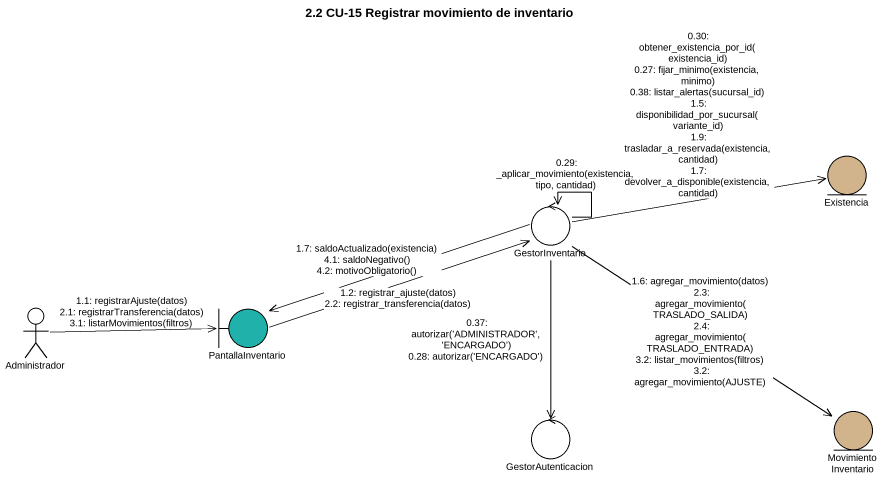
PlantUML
@startuml
title 2.2 CU-15 Registrar movimiento de inventario
entity Existencia #D2B48C
control GestorInventario
actor Administrador
boundary PantallaInventario #20B2AA
entity MovimientoInventario #D2B48C
control GestorAutenticacion
GestorInventario --> GestorInventario : 0.29: _aplicar_movimiento(existencia, tipo, cantidad)
GestorInventario -right-> Existencia : 0.30: obtener_existencia_por_id(existencia_id)\n0.27: fijar_minimo(existencia, minimo)\n0.38: listar_alertas(sucursal_id)\n1.5: disponibilidad_por_sucursal(variante_id)\n1.9: trasladar_a_reservada(existencia, cantidad)\n1.7: devolver_a_disponible(existencia, cantidad)
GestorInventario --> GestorAutenticacion : 0.37: autorizar('ADMINISTRADOR', 'ENCARGADO')\n0.28: autorizar('ENCARGADO')
Administrador -right-> PantallaInventario : 1.1: registrarAjuste(datos)\n2.1: registrarTransferencia(datos)\n3.1: listarMovimientos(filtros)
PantallaInventario -right-> GestorInventario : 1.2: registrar_ajuste(datos)\n2.2: registrar_transferencia(datos)
GestorInventario --> MovimientoInventario : 1.6: agregar_movimiento(datos)\n2.3: agregar_movimiento(TRASLADO_SALIDA)\n2.4: agregar_movimiento(TRASLADO_ENTRADA)\n3.2: listar_movimientos(filtros)\n3.2: agregar_movimiento(AJUSTE)
GestorInventario -left-> PantallaInventario : 1.7: saldoActualizado(existencia)\n4.1: saldoNegativo()\n4.2: motivoObligatorio()
@enduml
